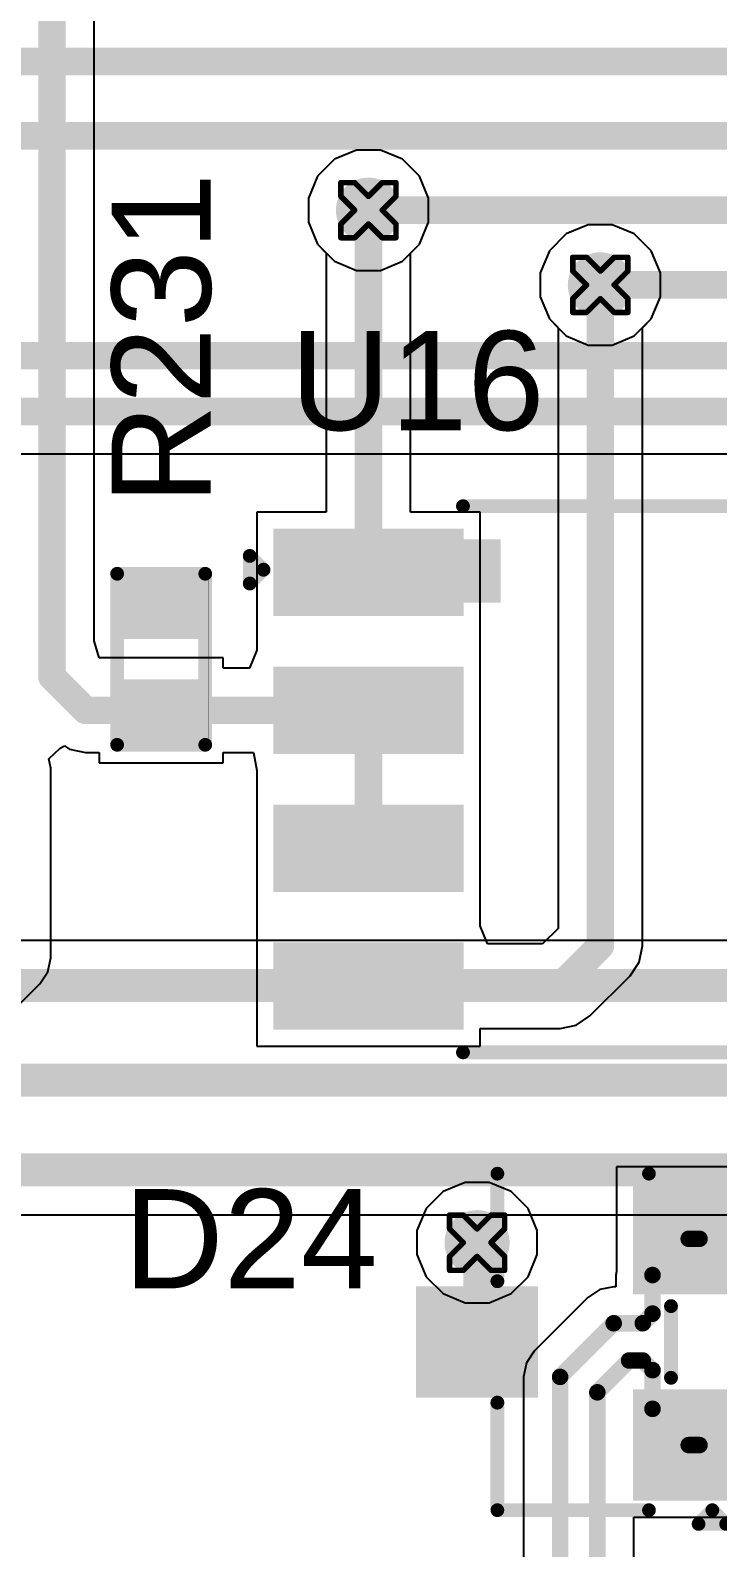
# Model space of a CAD drawing. Header units: inches. Extents: x -11 to 5379, y 0 to 5429.
# Drawn here: x 155.12 to 161.46, y 15.65 to 29.62 of the extents above; entities that cross this region are included whole.
import ezdxf

# ---------------------------------------------------------------- set-up
doc = ezdxf.new("R2010")
doc.units = ezdxf.units.IN
for name, color, linetype in [('Bottom Layer', 5, 'Continuous'), ('Drill Drawing', 1, 'Continuous'), ('GND', 16, 'Continuous'), ('PWR', 76, 'Continuous'), ('Top Layer', 1, 'Continuous'), ('Top Overlay', 2, 'Continuous'), ('Top Paste', 8, 'Continuous'), ('Top Solder', 216, 'Continuous'), ('Via Holes', 16, 'Continuous')]:
    doc.layers.add(name, color=color, linetype=linetype)
doc.styles.add('Arial', font='', dxfattribs={"height": 0.2})
doc.styles.get('Arial').set_extended_font_data('Arial')

# ---------------------------------------------------------------- blocks, each defined once
blk = doc.blocks.new('SOT_23_32')
at = {"layer": 'Top Layer'}
for points in [[(-0.41, 1.46), (0.41, 1.46), (0.41, 0.54), (-0.41, 0.54)], [(-1.36, -0.54), (-0.54, -0.54), (-0.54, -1.46), (-1.36, -1.46)], [(0.54, -0.54), (1.36, -0.54), (1.36, -1.46), (0.54, -1.46)]]:
    blk.add_hatch(color=1, dxfattribs=at).paths.add_polyline_path(points)
at = {"layer": 'Top Paste'}
for points in [[(-0.41, 1.46), (0.41, 1.46), (0.41, 0.54), (-0.41, 0.54)], [(-1.36, -0.54), (-0.54, -0.54), (-0.54, -1.46), (-1.36, -1.46)], [(0.54, -0.54), (1.36, -0.54), (1.36, -1.46), (0.54, -1.46)]]:
    blk.add_hatch(color=8, dxfattribs=at).paths.add_polyline_path(points)
at = {"layer": 'Top Solder'}
for points in [[(-0.512, 1.562), (0.512, 1.562), (0.512, 0.438), (-0.512, 0.438)], [(-1.462, -0.438), (-0.438, -0.438), (-0.438, -1.562), (-1.462, -1.562)], [(0.438, -0.438), (1.462, -0.438), (1.462, -1.562), (0.438, -1.562)]]:
    blk.add_hatch(color=216, dxfattribs=at).paths.add_polyline_path(points)
at = {"layer": 'Top Overlay'}
for points in [[(-1.549, 0.813, 0.127, 0.127, 0), (-1.549, -0.584, 0.127, 0.127, 0)], [(-1.549, 0.813, 0.127, 0.127, 0), (-0.559, 0.813, 0.127, 0.127, 0)], [(0.559, 0.813, 0.127, 0.127, 0), (1.549, 0.813, 0.127, 0.127, 0)], [(1.549, 0.813, 0.127, 0.127, 0), (1.549, -0.584, 0.127, 0.127, 0)], [(-0.33, -0.787, 0.127, 0.127, 0), (0.33, -0.787, 0.127, 0.127, 0)], [(-1.676, -1.041, 0.127, 0.127, 0), (-1.549, -1.168, 0.127, 0.127, 0)], [(-1.676, -1.041, 0.127, 0.127, 0), (-1.676, -1.295, 0.127, 0.127, 0)], [(-1.549, -1.168, 0.127, 0.127, 0), (-1.676, -1.295, 0.127, 0.127, 0)]]:
    blk.add_lwpolyline(points, format="xyseb", dxfattribs=at)
for points in [[(-1.581, 0.813, 0.0635, 0.0635, 1), (-1.518, 0.813, 0.0635, 0.0635, 1)], [(-1.581, 0.813, 0.0635, 0.0635, 1), (-1.518, 0.813, 0.0635, 0.0635, 1)], [(-0.591, 0.813, 0.0635, 0.0635, 1), (-0.527, 0.813, 0.0635, 0.0635, 1)], [(0.527, 0.813, 0.0635, 0.0635, 1), (0.591, 0.813, 0.0635, 0.0635, 1)], [(1.518, 0.813, 0.0635, 0.0635, 1), (1.581, 0.813, 0.0635, 0.0635, 1)], [(1.518, 0.813, 0.0635, 0.0635, 1), (1.581, 0.813, 0.0635, 0.0635, 1)], [(-1.581, -0.584, 0.0635, 0.0635, 1), (-1.518, -0.584, 0.0635, 0.0635, 1)], [(1.518, -0.584, 0.0635, 0.0635, 1), (1.581, -0.584, 0.0635, 0.0635, 1)], [(-0.362, -0.787, 0.0635, 0.0635, 1), (-0.298, -0.787, 0.0635, 0.0635, 1)], [(0.298, -0.787, 0.0635, 0.0635, 1), (0.362, -0.787, 0.0635, 0.0635, 1)], [(-1.708, -1.041, 0.0635, 0.0635, 1), (-1.645, -1.041, 0.0635, 0.0635, 1)], [(-1.708, -1.041, 0.0635, 0.0635, 1), (-1.645, -1.041, 0.0635, 0.0635, 1)], [(-1.581, -1.168, 0.0635, 0.0635, 1), (-1.518, -1.168, 0.0635, 0.0635, 1)], [(-1.581, -1.168, 0.0635, 0.0635, 1), (-1.518, -1.168, 0.0635, 0.0635, 1)], [(-1.708, -1.295, 0.0635, 0.0635, 1), (-1.645, -1.295, 0.0635, 0.0635, 1)], [(-1.708, -1.295, 0.0635, 0.0635, 1), (-1.645, -1.295, 0.0635, 0.0635, 1)]]:
    blk.add_lwpolyline(points, format="xyseb", close=True, dxfattribs=at)
blk = doc.blocks.new('R___0402_39')
at = {"layer": 'Top Layer'}
for points in [[(-0.699, -0.318), (-0.699, 0.318), (-0.241, 0.318), (-0.241, -0.318)], [(0.241, -0.318), (0.241, 0.318), (0.699, 0.318), (0.699, -0.318)]]:
    blk.add_hatch(color=1, dxfattribs=at).paths.add_polyline_path(points)
at = {"layer": 'Top Paste'}
for points in [[(-0.699, -0.318), (-0.699, 0.318), (-0.241, 0.318), (-0.241, -0.318)], [(0.241, -0.318), (0.241, 0.318), (0.699, 0.318), (0.699, -0.318)]]:
    blk.add_hatch(color=8, dxfattribs=at).paths.add_polyline_path(points)
at = {"layer": 'Top Solder'}
for points in [[(-0.754, -0.373), (-0.754, 0.373), (-0.186, 0.373), (-0.186, -0.373)], [(0.186, -0.373), (0.186, 0.373), (0.754, 0.373), (0.754, -0.373)]]:
    blk.add_hatch(color=216, dxfattribs=at).paths.add_polyline_path(points)
at = {"layer": 'Top Overlay'}
for points in [[(-0.787, 0.406, 0.127, 0.127, 0), (0.787, 0.406, 0.127, 0.127, 0)], [(-0.787, 0.406, 0.127, 0.127, 0), (-0.787, -0.406, 0.127, 0.127, 0)], [(0.787, 0.406, 0.127, 0.127, 0), (0.787, -0.406, 0.127, 0.127, 0)], [(-0.787, -0.406, 0.127, 0.127, 0), (0.787, -0.406, 0.127, 0.127, 0)], [(-0.813, -0.432, 0.00323, 0.00323, 0), (0.813, -0.432, 0.00323, 0.00323, 0)]]:
    blk.add_lwpolyline(points, format="xyseb", dxfattribs=at)
for points in [[(-0.819, 0.406, 0.0635, 0.0635, 1), (-0.756, 0.406, 0.0635, 0.0635, 1)], [(-0.819, 0.406, 0.0635, 0.0635, 1), (-0.756, 0.406, 0.0635, 0.0635, 1)], [(0.756, 0.406, 0.0635, 0.0635, 1), (0.819, 0.406, 0.0635, 0.0635, 1)], [(0.756, 0.406, 0.0635, 0.0635, 1), (0.819, 0.406, 0.0635, 0.0635, 1)], [(-0.819, -0.406, 0.0635, 0.0635, 1), (-0.756, -0.406, 0.0635, 0.0635, 1)], [(-0.819, -0.406, 0.0635, 0.0635, 1), (-0.756, -0.406, 0.0635, 0.0635, 1)], [(0.756, -0.406, 0.0635, 0.0635, 1), (0.819, -0.406, 0.0635, 0.0635, 1)], [(0.756, -0.406, 0.0635, 0.0635, 1), (0.819, -0.406, 0.0635, 0.0635, 1)], [(-0.814, -0.432, 0.00161, 0.00161, 1), (-0.812, -0.432, 0.00161, 0.00161, 1)], [(0.812, -0.432, 0.00161, 0.00161, 1), (0.814, -0.432, 0.00161, 0.00161, 1)]]:
    blk.add_lwpolyline(points, format="xyseb", close=True, dxfattribs=at)
blk = doc.blocks.new('SOIC_8_0_154___3_90___W______42')
at = {"layer": 'Top Layer'}
for points in [[(-3.475, 1.605), (-3.475, 2.205), (-1.925, 2.205), (-1.925, 1.605)], [(1.925, 1.605), (1.925, 2.205), (3.475, 2.205), (3.475, 1.605)], [(-3.475, 0.335), (-3.475, 0.935), (-1.925, 0.935), (-1.925, 0.335)], [(1.925, 0.335), (1.925, 0.935), (3.475, 0.935), (3.475, 0.335)], [(-3.475, -0.935), (-3.475, -0.335), (-1.925, -0.335), (-1.925, -0.935)], [(1.925, -0.935), (1.925, -0.335), (3.475, -0.335), (3.475, -0.935)], [(-3.475, -2.205), (-3.475, -1.605), (-1.925, -1.605), (-1.925, -2.205)], [(1.925, -2.205), (1.925, -1.605), (3.475, -1.605), (3.475, -2.205)]]:
    blk.add_hatch(color=1, dxfattribs=at).paths.add_polyline_path(points)
at = {"layer": 'Top Overlay'}
blk.add_hatch(color=2, dxfattribs=at).paths.add_polyline_path([(-1.838, 1.626), (-1.483, 1.626), (-1.483, 2.21), (-1.838, 2.21)])
at = {"layer": 'Top Paste'}
for points in [[(-3.475, 1.605), (-3.475, 2.205), (-1.925, 2.205), (-1.925, 1.605)], [(1.925, 1.605), (1.925, 2.205), (3.475, 2.205), (3.475, 1.605)], [(-3.475, 0.335), (-3.475, 0.935), (-1.925, 0.935), (-1.925, 0.335)], [(1.925, 0.335), (1.925, 0.935), (3.475, 0.935), (3.475, 0.335)], [(-3.475, -0.935), (-3.475, -0.335), (-1.925, -0.335), (-1.925, -0.935)], [(1.925, -0.935), (1.925, -0.335), (3.475, -0.335), (3.475, -0.935)], [(-3.475, -2.205), (-3.475, -1.605), (-1.925, -1.605), (-1.925, -2.205)], [(1.925, -2.205), (1.925, -1.605), (3.475, -1.605), (3.475, -2.205)]]:
    blk.add_hatch(color=8, dxfattribs=at).paths.add_polyline_path(points)
at = {"layer": 'Top Solder'}
for points in [[(-3.577, 1.503), (-3.577, 2.307), (-1.823, 2.307), (-1.823, 1.503)], [(1.823, 1.503), (1.823, 2.307), (3.577, 2.307), (3.577, 1.503)], [(-3.577, 0.233), (-3.577, 1.037), (-1.823, 1.037), (-1.823, 0.233)], [(1.823, 0.233), (1.823, 1.037), (3.577, 1.037), (3.577, 0.233)], [(-3.577, -1.037), (-3.577, -0.233), (-1.823, -0.233), (-1.823, -1.037)], [(1.823, -1.037), (1.823, -0.233), (3.577, -0.233), (3.577, -1.037)], [(-3.577, -2.307), (-3.577, -1.503), (-1.823, -1.503), (-1.823, -2.307)], [(1.823, -2.307), (1.823, -1.503), (3.577, -1.503), (3.577, -2.307)]]:
    blk.add_hatch(color=216, dxfattribs=at).paths.add_polyline_path(points)
at = {"layer": 'Top Overlay'}
for points in [[(-1.829, 2.515, 0.127, 0.127, 0), (1.803, 2.515, 0.127, 0.127, 0)], [(-3.794, 1.803, 0.127, 0.127, 0), (-3.794, 2.057, 0.127, 0.127, 0)], [(-3.794, 2.057, 0.127, 0.127, 0), (-3.667, 1.93, 0.127, 0.127, 0)], [(-3.794, 1.803, 0.127, 0.127, 0), (-3.667, 1.93, 0.127, 0.127, 0)], [(-1.829, -2.515, 0.127, 0.127, 0), (1.803, -2.515, 0.127, 0.127, 0)]]:
    blk.add_lwpolyline(points, format="xyseb", dxfattribs=at)
for points in [[(-1.861, 2.515, 0.0635, 0.0635, 1), (-1.797, 2.515, 0.0635, 0.0635, 1)], [(1.772, 2.515, 0.0635, 0.0635, 1), (1.835, 2.515, 0.0635, 0.0635, 1)], [(-3.826, 2.057, 0.0635, 0.0635, 1), (-3.762, 2.057, 0.0635, 0.0635, 1)], [(-3.826, 2.057, 0.0635, 0.0635, 1), (-3.762, 2.057, 0.0635, 0.0635, 1)], [(-3.699, 1.93, 0.0635, 0.0635, 1), (-3.635, 1.93, 0.0635, 0.0635, 1)], [(-3.699, 1.93, 0.0635, 0.0635, 1), (-3.635, 1.93, 0.0635, 0.0635, 1)], [(-3.826, 1.803, 0.0635, 0.0635, 1), (-3.762, 1.803, 0.0635, 0.0635, 1)], [(-3.826, 1.803, 0.0635, 0.0635, 1), (-3.762, 1.803, 0.0635, 0.0635, 1)], [(-1.861, -2.515, 0.0635, 0.0635, 1), (-1.797, -2.515, 0.0635, 0.0635, 1)], [(1.772, -2.515, 0.0635, 0.0635, 1), (1.835, -2.515, 0.0635, 0.0635, 1)]]:
    blk.add_lwpolyline(points, format="xyseb", close=True, dxfattribs=at)

msp = doc.modelspace()

# ---------------------------------------------------------------- hatches: boundary and pattern name
at = {"layer": 'Bottom Layer'}
h = msp.add_hatch(color=5, dxfattribs=at)
edge = h.paths.add_edge_path()
edge.add_arc((158.239, 27.968), 0.3, 0, 360)
h = msp.add_hatch(color=5, dxfattribs=at)
edge = h.paths.add_edge_path()
edge.add_arc((160.376, 27.28), 0.3, 0, 360)
h = msp.add_hatch(color=5, dxfattribs=at)
edge = h.paths.add_edge_path()
edge.add_arc((159.24, 18.459), 0.3, 0, 360)
at = {"layer": 'GND'}
h = msp.add_hatch(color=16, dxfattribs=at)
edge = h.paths.add_edge_path()
edge.add_arc((158.239, 27.968), 0.3, 0, 360)
h = msp.add_hatch(color=16, dxfattribs=at)
edge = h.paths.add_edge_path()
edge.add_arc((160.376, 27.28), 0.3, 0, 360)
h = msp.add_hatch(color=16, dxfattribs=at)
edge = h.paths.add_edge_path()
edge.add_arc((159.24, 18.459), 0.3, 0, 360)
at = {"layer": 'PWR'}
h = msp.add_hatch(color=76, dxfattribs=at)
edge = h.paths.add_edge_path()
edge.add_arc((158.239, 27.968), 0.3, 0, 360)
h = msp.add_hatch(color=76, dxfattribs=at)
edge = h.paths.add_edge_path()
edge.add_arc((160.376, 27.28), 0.3, 0, 360)
h = msp.add_hatch(color=76, dxfattribs=at)
edge = h.paths.add_edge_path()
edge.add_arc((159.24, 18.459), 0.3, 0, 360)
at = {"layer": 'Top Layer'}
h = msp.add_hatch(color=1, dxfattribs=at)
edge = h.paths.add_edge_path()
edge.add_arc((158.239, 27.968), 0.3, 0, 360)
h = msp.add_hatch(color=1, dxfattribs=at)
edge = h.paths.add_edge_path()
edge.add_arc((160.376, 27.28), 0.3, 0, 360)
h = msp.add_hatch(color=1, dxfattribs=at)
edge = h.paths.add_edge_path()
edge.add_arc((159.24, 18.459), 0.3, 0, 360)
at = {"layer": 'Via Holes'}
h = msp.add_hatch(color=7, dxfattribs=at)
edge = h.paths.add_edge_path()
edge.add_arc((158.239, 27.968), 0.15, 0, 360)
h = msp.add_hatch(color=7, dxfattribs=at)
edge = h.paths.add_edge_path()
edge.add_arc((160.376, 27.28), 0.15, 0, 360)
h = msp.add_hatch(color=7, dxfattribs=at)
edge = h.paths.add_edge_path()
edge.add_arc((159.24, 18.459), 0.15, 0, 360)

# ---------------------------------------------------------------- linework, layer by layer
at = {"layer": 'Bottom Layer'}
for p, q in [((154.479, 25.725), (169.295, 25.725)), ((170.912, 21.242), (154.156, 21.242)), ((150.033, 18.715), (168.54, 18.715))]:
    msp.add_line(p, q, dxfattribs=at)
for points in [[(140.601, 29.337, 0.254, 0.254, 0), (168.254, 29.337, 0.254, 0.254, 0)], [(140.856, 28.652, 0.254, 0.254, 0), (168.529, 28.652, 0.254, 0.254, 0)], [(158.239, 27.968, 0.254, 0.254, 0), (168.779, 27.968, 0.254, 0.254, 0)], [(160.376, 27.28, 0.254, 0.254, 0), (168.898, 27.28, 0.254, 0.254, 0)], [(139.717, 26.628, 0.254, 0.254, 0), (169.082, 26.628, 0.254, 0.254, 0)], [(139.504, 26.113, 0.254, 0.254, 0), (169.295, 26.113, 0.254, 0.254, 0)], [(142.97, 20.828, 0.305, 0.305, 0), (174.636, 20.828, 0.305, 0.305, 0)], [(142.731, 19.956, 0.305, 0.305, 0), (175.034, 19.956, 0.305, 0.305, 0)], [(142.468, 19.129, 0.305, 0.305, 0), (175.824, 19.129, 0.305, 0.305, 0)]]:
    msp.add_lwpolyline(points, format="xyseb", dxfattribs=at)
for points in [[(158.175, 27.968, 0.127, 0.127, 1), (158.302, 27.968, 0.127, 0.127, 1)], [(160.312, 27.28, 0.127, 0.127, 1), (160.439, 27.28, 0.127, 0.127, 1)]]:
    msp.add_lwpolyline(points, format="xyseb", close=True, dxfattribs=at)
at = {"layer": 'Drill Drawing'}
for points in [[(157.985, 28.095, 0.0508, 0.0508, 0), (157.985, 28.222, 0.0508, 0.0508, 0)], [(157.985, 28.222, 0.0508, 0.0508, 0), (158.112, 28.222, 0.0508, 0.0508, 0)], [(158.112, 28.222, 0.0508, 0.0508, 0), (158.239, 28.095, 0.0508, 0.0508, 0)], [(158.239, 28.095, 0.0508, 0.0508, 0), (158.366, 28.222, 0.0508, 0.0508, 0)], [(158.366, 28.222, 0.0508, 0.0508, 0), (158.493, 28.222, 0.0508, 0.0508, 0)], [(158.493, 28.095, 0.0508, 0.0508, 0), (158.493, 28.222, 0.0508, 0.0508, 0)], [(157.985, 28.095, 0.0508, 0.0508, 0), (158.112, 27.968, 0.0508, 0.0508, 0)], [(158.366, 27.968, 0.0508, 0.0508, 0), (158.493, 28.095, 0.0508, 0.0508, 0)], [(157.985, 27.841, 0.0508, 0.0508, 0), (158.112, 27.968, 0.0508, 0.0508, 0)], [(158.366, 27.968, 0.0508, 0.0508, 0), (158.493, 27.841, 0.0508, 0.0508, 0)], [(157.985, 27.714, 0.0508, 0.0508, 0), (157.985, 27.841, 0.0508, 0.0508, 0)], [(158.112, 27.714, 0.0508, 0.0508, 0), (158.239, 27.841, 0.0508, 0.0508, 0)], [(158.239, 27.841, 0.0508, 0.0508, 0), (158.366, 27.714, 0.0508, 0.0508, 0)], [(158.493, 27.714, 0.0508, 0.0508, 0), (158.493, 27.841, 0.0508, 0.0508, 0)], [(157.985, 27.714, 0.0508, 0.0508, 0), (158.112, 27.714, 0.0508, 0.0508, 0)], [(158.366, 27.714, 0.0508, 0.0508, 0), (158.493, 27.714, 0.0508, 0.0508, 0)], [(160.122, 27.407, 0.0508, 0.0508, 0), (160.122, 27.534, 0.0508, 0.0508, 0)], [(160.122, 27.534, 0.0508, 0.0508, 0), (160.249, 27.534, 0.0508, 0.0508, 0)], [(160.249, 27.534, 0.0508, 0.0508, 0), (160.376, 27.407, 0.0508, 0.0508, 0)], [(160.376, 27.407, 0.0508, 0.0508, 0), (160.503, 27.534, 0.0508, 0.0508, 0)], [(160.503, 27.534, 0.0508, 0.0508, 0), (160.63, 27.534, 0.0508, 0.0508, 0)], [(160.63, 27.407, 0.0508, 0.0508, 0), (160.63, 27.534, 0.0508, 0.0508, 0)], [(160.122, 27.407, 0.0508, 0.0508, 0), (160.249, 27.28, 0.0508, 0.0508, 0)], [(160.503, 27.28, 0.0508, 0.0508, 0), (160.63, 27.407, 0.0508, 0.0508, 0)], [(160.122, 27.153, 0.0508, 0.0508, 0), (160.249, 27.28, 0.0508, 0.0508, 0)], [(160.503, 27.28, 0.0508, 0.0508, 0), (160.63, 27.153, 0.0508, 0.0508, 0)], [(160.122, 27.026, 0.0508, 0.0508, 0), (160.122, 27.153, 0.0508, 0.0508, 0)], [(160.249, 27.026, 0.0508, 0.0508, 0), (160.376, 27.153, 0.0508, 0.0508, 0)], [(160.376, 27.153, 0.0508, 0.0508, 0), (160.503, 27.026, 0.0508, 0.0508, 0)], [(160.63, 27.026, 0.0508, 0.0508, 0), (160.63, 27.153, 0.0508, 0.0508, 0)], [(160.122, 27.026, 0.0508, 0.0508, 0), (160.249, 27.026, 0.0508, 0.0508, 0)], [(160.503, 27.026, 0.0508, 0.0508, 0), (160.63, 27.026, 0.0508, 0.0508, 0)], [(158.986, 18.586, 0.0508, 0.0508, 0), (158.986, 18.713, 0.0508, 0.0508, 0)], [(158.986, 18.713, 0.0508, 0.0508, 0), (159.113, 18.713, 0.0508, 0.0508, 0)], [(159.113, 18.713, 0.0508, 0.0508, 0), (159.24, 18.586, 0.0508, 0.0508, 0)], [(159.24, 18.586, 0.0508, 0.0508, 0), (159.367, 18.713, 0.0508, 0.0508, 0)], [(159.367, 18.713, 0.0508, 0.0508, 0), (159.494, 18.713, 0.0508, 0.0508, 0)], [(159.494, 18.586, 0.0508, 0.0508, 0), (159.494, 18.713, 0.0508, 0.0508, 0)], [(158.986, 18.586, 0.0508, 0.0508, 0), (159.113, 18.459, 0.0508, 0.0508, 0)], [(159.367, 18.459, 0.0508, 0.0508, 0), (159.494, 18.586, 0.0508, 0.0508, 0)], [(158.986, 18.332, 0.0508, 0.0508, 0), (159.113, 18.459, 0.0508, 0.0508, 0)], [(159.367, 18.459, 0.0508, 0.0508, 0), (159.494, 18.332, 0.0508, 0.0508, 0)], [(158.986, 18.205, 0.0508, 0.0508, 0), (158.986, 18.332, 0.0508, 0.0508, 0)], [(159.113, 18.205, 0.0508, 0.0508, 0), (159.24, 18.332, 0.0508, 0.0508, 0)], [(159.24, 18.332, 0.0508, 0.0508, 0), (159.367, 18.205, 0.0508, 0.0508, 0)], [(159.494, 18.205, 0.0508, 0.0508, 0), (159.494, 18.332, 0.0508, 0.0508, 0)], [(158.986, 18.205, 0.0508, 0.0508, 0), (159.113, 18.205, 0.0508, 0.0508, 0)], [(159.367, 18.205, 0.0508, 0.0508, 0), (159.494, 18.205, 0.0508, 0.0508, 0)]]:
    msp.add_lwpolyline(points, format="xyseb", dxfattribs=at)
for points in [[(157.972, 28.222, 0.0254, 0.0254, 1), (157.997, 28.222, 0.0254, 0.0254, 1)], [(157.972, 28.222, 0.0254, 0.0254, 1), (157.997, 28.222, 0.0254, 0.0254, 1)], [(158.099, 28.222, 0.0254, 0.0254, 1), (158.124, 28.222, 0.0254, 0.0254, 1)], [(158.099, 28.222, 0.0254, 0.0254, 1), (158.124, 28.222, 0.0254, 0.0254, 1)], [(158.353, 28.222, 0.0254, 0.0254, 1), (158.378, 28.222, 0.0254, 0.0254, 1)], [(158.353, 28.222, 0.0254, 0.0254, 1), (158.378, 28.222, 0.0254, 0.0254, 1)], [(158.48, 28.222, 0.0254, 0.0254, 1), (158.505, 28.222, 0.0254, 0.0254, 1)], [(158.48, 28.222, 0.0254, 0.0254, 1), (158.505, 28.222, 0.0254, 0.0254, 1)], [(157.972, 28.095, 0.0254, 0.0254, 1), (157.997, 28.095, 0.0254, 0.0254, 1)], [(157.972, 28.095, 0.0254, 0.0254, 1), (157.997, 28.095, 0.0254, 0.0254, 1)], [(158.226, 28.095, 0.0254, 0.0254, 1), (158.251, 28.095, 0.0254, 0.0254, 1)], [(158.226, 28.095, 0.0254, 0.0254, 1), (158.251, 28.095, 0.0254, 0.0254, 1)], [(158.48, 28.095, 0.0254, 0.0254, 1), (158.505, 28.095, 0.0254, 0.0254, 1)], [(158.48, 28.095, 0.0254, 0.0254, 1), (158.505, 28.095, 0.0254, 0.0254, 1)], [(158.099, 27.968, 0.0254, 0.0254, 1), (158.124, 27.968, 0.0254, 0.0254, 1)], [(158.099, 27.968, 0.0254, 0.0254, 1), (158.124, 27.968, 0.0254, 0.0254, 1)], [(158.353, 27.968, 0.0254, 0.0254, 1), (158.378, 27.968, 0.0254, 0.0254, 1)], [(158.353, 27.968, 0.0254, 0.0254, 1), (158.378, 27.968, 0.0254, 0.0254, 1)], [(157.972, 27.841, 0.0254, 0.0254, 1), (157.997, 27.841, 0.0254, 0.0254, 1)], [(157.972, 27.841, 0.0254, 0.0254, 1), (157.997, 27.841, 0.0254, 0.0254, 1)], [(158.226, 27.841, 0.0254, 0.0254, 1), (158.251, 27.841, 0.0254, 0.0254, 1)], [(158.226, 27.841, 0.0254, 0.0254, 1), (158.251, 27.841, 0.0254, 0.0254, 1)], [(158.48, 27.841, 0.0254, 0.0254, 1), (158.505, 27.841, 0.0254, 0.0254, 1)], [(158.48, 27.841, 0.0254, 0.0254, 1), (158.505, 27.841, 0.0254, 0.0254, 1)], [(157.972, 27.714, 0.0254, 0.0254, 1), (157.997, 27.714, 0.0254, 0.0254, 1)], [(157.972, 27.714, 0.0254, 0.0254, 1), (157.997, 27.714, 0.0254, 0.0254, 1)], [(158.099, 27.714, 0.0254, 0.0254, 1), (158.124, 27.714, 0.0254, 0.0254, 1)], [(158.099, 27.714, 0.0254, 0.0254, 1), (158.124, 27.714, 0.0254, 0.0254, 1)], [(158.353, 27.714, 0.0254, 0.0254, 1), (158.378, 27.714, 0.0254, 0.0254, 1)], [(158.353, 27.714, 0.0254, 0.0254, 1), (158.378, 27.714, 0.0254, 0.0254, 1)], [(158.48, 27.714, 0.0254, 0.0254, 1), (158.505, 27.714, 0.0254, 0.0254, 1)], [(158.48, 27.714, 0.0254, 0.0254, 1), (158.505, 27.714, 0.0254, 0.0254, 1)], [(160.109, 27.534, 0.0254, 0.0254, 1), (160.134, 27.534, 0.0254, 0.0254, 1)], [(160.109, 27.534, 0.0254, 0.0254, 1), (160.134, 27.534, 0.0254, 0.0254, 1)], [(160.236, 27.534, 0.0254, 0.0254, 1), (160.261, 27.534, 0.0254, 0.0254, 1)], [(160.236, 27.534, 0.0254, 0.0254, 1), (160.261, 27.534, 0.0254, 0.0254, 1)], [(160.49, 27.534, 0.0254, 0.0254, 1), (160.515, 27.534, 0.0254, 0.0254, 1)], [(160.49, 27.534, 0.0254, 0.0254, 1), (160.515, 27.534, 0.0254, 0.0254, 1)], [(160.617, 27.534, 0.0254, 0.0254, 1), (160.642, 27.534, 0.0254, 0.0254, 1)], [(160.617, 27.534, 0.0254, 0.0254, 1), (160.642, 27.534, 0.0254, 0.0254, 1)], [(160.109, 27.407, 0.0254, 0.0254, 1), (160.134, 27.407, 0.0254, 0.0254, 1)], [(160.109, 27.407, 0.0254, 0.0254, 1), (160.134, 27.407, 0.0254, 0.0254, 1)], [(160.363, 27.407, 0.0254, 0.0254, 1), (160.388, 27.407, 0.0254, 0.0254, 1)], [(160.363, 27.407, 0.0254, 0.0254, 1), (160.388, 27.407, 0.0254, 0.0254, 1)], [(160.617, 27.407, 0.0254, 0.0254, 1), (160.642, 27.407, 0.0254, 0.0254, 1)], [(160.617, 27.407, 0.0254, 0.0254, 1), (160.642, 27.407, 0.0254, 0.0254, 1)], [(160.236, 27.28, 0.0254, 0.0254, 1), (160.261, 27.28, 0.0254, 0.0254, 1)], [(160.236, 27.28, 0.0254, 0.0254, 1), (160.261, 27.28, 0.0254, 0.0254, 1)], [(160.49, 27.28, 0.0254, 0.0254, 1), (160.515, 27.28, 0.0254, 0.0254, 1)], [(160.49, 27.28, 0.0254, 0.0254, 1), (160.515, 27.28, 0.0254, 0.0254, 1)], [(160.109, 27.153, 0.0254, 0.0254, 1), (160.134, 27.153, 0.0254, 0.0254, 1)], [(160.109, 27.153, 0.0254, 0.0254, 1), (160.134, 27.153, 0.0254, 0.0254, 1)], [(160.363, 27.153, 0.0254, 0.0254, 1), (160.388, 27.153, 0.0254, 0.0254, 1)], [(160.363, 27.153, 0.0254, 0.0254, 1), (160.388, 27.153, 0.0254, 0.0254, 1)], [(160.617, 27.153, 0.0254, 0.0254, 1), (160.642, 27.153, 0.0254, 0.0254, 1)], [(160.617, 27.153, 0.0254, 0.0254, 1), (160.642, 27.153, 0.0254, 0.0254, 1)], [(160.109, 27.026, 0.0254, 0.0254, 1), (160.134, 27.026, 0.0254, 0.0254, 1)], [(160.109, 27.026, 0.0254, 0.0254, 1), (160.134, 27.026, 0.0254, 0.0254, 1)], [(160.236, 27.026, 0.0254, 0.0254, 1), (160.261, 27.026, 0.0254, 0.0254, 1)], [(160.236, 27.026, 0.0254, 0.0254, 1), (160.261, 27.026, 0.0254, 0.0254, 1)], [(160.49, 27.026, 0.0254, 0.0254, 1), (160.515, 27.026, 0.0254, 0.0254, 1)], [(160.49, 27.026, 0.0254, 0.0254, 1), (160.515, 27.026, 0.0254, 0.0254, 1)], [(160.617, 27.026, 0.0254, 0.0254, 1), (160.642, 27.026, 0.0254, 0.0254, 1)], [(160.617, 27.026, 0.0254, 0.0254, 1), (160.642, 27.026, 0.0254, 0.0254, 1)], [(158.974, 18.713, 0.0254, 0.0254, 1), (158.999, 18.713, 0.0254, 0.0254, 1)], [(158.974, 18.713, 0.0254, 0.0254, 1), (158.999, 18.713, 0.0254, 0.0254, 1)], [(159.101, 18.713, 0.0254, 0.0254, 1), (159.126, 18.713, 0.0254, 0.0254, 1)], [(159.101, 18.713, 0.0254, 0.0254, 1), (159.126, 18.713, 0.0254, 0.0254, 1)], [(159.355, 18.713, 0.0254, 0.0254, 1), (159.38, 18.713, 0.0254, 0.0254, 1)], [(159.355, 18.713, 0.0254, 0.0254, 1), (159.38, 18.713, 0.0254, 0.0254, 1)], [(159.482, 18.713, 0.0254, 0.0254, 1), (159.507, 18.713, 0.0254, 0.0254, 1)], [(159.482, 18.713, 0.0254, 0.0254, 1), (159.507, 18.713, 0.0254, 0.0254, 1)], [(158.974, 18.586, 0.0254, 0.0254, 1), (158.999, 18.586, 0.0254, 0.0254, 1)], [(158.974, 18.586, 0.0254, 0.0254, 1), (158.999, 18.586, 0.0254, 0.0254, 1)], [(159.228, 18.586, 0.0254, 0.0254, 1), (159.253, 18.586, 0.0254, 0.0254, 1)], [(159.228, 18.586, 0.0254, 0.0254, 1), (159.253, 18.586, 0.0254, 0.0254, 1)], [(159.482, 18.586, 0.0254, 0.0254, 1), (159.507, 18.586, 0.0254, 0.0254, 1)], [(159.482, 18.586, 0.0254, 0.0254, 1), (159.507, 18.586, 0.0254, 0.0254, 1)], [(159.101, 18.459, 0.0254, 0.0254, 1), (159.126, 18.459, 0.0254, 0.0254, 1)], [(159.101, 18.459, 0.0254, 0.0254, 1), (159.126, 18.459, 0.0254, 0.0254, 1)], [(159.355, 18.459, 0.0254, 0.0254, 1), (159.38, 18.459, 0.0254, 0.0254, 1)], [(159.355, 18.459, 0.0254, 0.0254, 1), (159.38, 18.459, 0.0254, 0.0254, 1)], [(158.974, 18.332, 0.0254, 0.0254, 1), (158.999, 18.332, 0.0254, 0.0254, 1)], [(158.974, 18.332, 0.0254, 0.0254, 1), (158.999, 18.332, 0.0254, 0.0254, 1)], [(159.228, 18.332, 0.0254, 0.0254, 1), (159.253, 18.332, 0.0254, 0.0254, 1)], [(159.228, 18.332, 0.0254, 0.0254, 1), (159.253, 18.332, 0.0254, 0.0254, 1)], [(159.482, 18.332, 0.0254, 0.0254, 1), (159.507, 18.332, 0.0254, 0.0254, 1)], [(159.482, 18.332, 0.0254, 0.0254, 1), (159.507, 18.332, 0.0254, 0.0254, 1)], [(158.974, 18.205, 0.0254, 0.0254, 1), (158.999, 18.205, 0.0254, 0.0254, 1)], [(158.974, 18.205, 0.0254, 0.0254, 1), (158.999, 18.205, 0.0254, 0.0254, 1)], [(159.101, 18.205, 0.0254, 0.0254, 1), (159.126, 18.205, 0.0254, 0.0254, 1)], [(159.101, 18.205, 0.0254, 0.0254, 1), (159.126, 18.205, 0.0254, 0.0254, 1)], [(159.355, 18.205, 0.0254, 0.0254, 1), (159.38, 18.205, 0.0254, 0.0254, 1)], [(159.355, 18.205, 0.0254, 0.0254, 1), (159.38, 18.205, 0.0254, 0.0254, 1)], [(159.482, 18.205, 0.0254, 0.0254, 1), (159.507, 18.205, 0.0254, 0.0254, 1)], [(159.482, 18.205, 0.0254, 0.0254, 1), (159.507, 18.205, 0.0254, 0.0254, 1)]]:
    msp.add_lwpolyline(points, format="xyseb", close=True, dxfattribs=at)
at = {"layer": 'GND'}
for p, q in [((158.129, 28.522), (157.925, 28.438)), ((158.349, 28.522), (158.129, 28.522)), ((158.553, 28.438), (158.349, 28.522)), ((157.925, 28.438), (157.769, 28.282)), ((158.708, 28.282), (158.553, 28.438)), ((157.769, 28.282), (157.685, 28.079)), ((158.793, 28.079), (158.708, 28.282)), ((157.685, 28.079), (157.685, 27.858)), ((158.793, 27.858), (158.793, 28.079)), ((157.685, 27.858), (157.769, 27.655)), ((158.708, 27.655), (158.793, 27.858)), ((160.265, 27.834), (160.062, 27.749)), ((160.486, 27.834), (160.265, 27.834)), ((160.689, 27.749), (160.486, 27.834)), ((160.062, 27.749), (159.906, 27.593)), ((160.845, 27.593), (160.689, 27.749)), ((157.769, 27.655), (157.925, 27.499)), ((158.553, 27.499), (158.708, 27.655)), ((159.906, 27.593), (159.822, 27.39)), ((160.93, 27.39), (160.845, 27.593)), ((157.925, 27.499), (158.129, 27.414)), ((158.129, 27.414), (158.349, 27.414)), ((158.349, 27.414), (158.553, 27.499)), ((159.822, 27.39), (159.822, 27.169)), ((160.93, 27.169), (160.93, 27.39)), ((159.822, 27.169), (159.906, 26.966)), ((160.845, 26.966), (160.93, 27.169)), ((159.906, 26.966), (160.062, 26.81)), ((160.689, 26.81), (160.845, 26.966)), ((160.062, 26.81), (160.265, 26.726)), ((160.265, 26.726), (160.486, 26.726)), ((160.486, 26.726), (160.689, 26.81))]:
    msp.add_line(p, q, dxfattribs=at)
at = {"layer": 'PWR'}
for p, q in [((158.129, 28.522), (157.925, 28.438)), ((158.349, 28.522), (158.129, 28.522)), ((158.553, 28.438), (158.349, 28.522)), ((157.925, 28.438), (157.769, 28.282)), ((158.708, 28.282), (158.553, 28.438)), ((157.769, 28.282), (157.685, 28.079)), ((158.793, 28.079), (158.708, 28.282)), ((157.685, 28.079), (157.685, 27.858)), ((158.793, 27.858), (158.793, 28.079)), ((157.685, 27.858), (157.769, 27.655)), ((158.708, 27.655), (158.793, 27.858)), ((160.265, 27.834), (160.062, 27.749)), ((160.486, 27.834), (160.265, 27.834)), ((160.689, 27.749), (160.486, 27.834)), ((160.062, 27.749), (159.906, 27.593)), ((160.845, 27.593), (160.689, 27.749)), ((157.769, 27.655), (157.925, 27.499)), ((158.553, 27.499), (158.708, 27.655)), ((159.906, 27.593), (159.822, 27.39)), ((160.93, 27.39), (160.845, 27.593)), ((157.925, 27.499), (158.129, 27.414)), ((158.129, 27.414), (158.349, 27.414)), ((158.349, 27.414), (158.553, 27.499)), ((159.822, 27.39), (159.822, 27.169)), ((160.93, 27.169), (160.93, 27.39)), ((159.822, 27.169), (159.906, 26.966)), ((160.845, 26.966), (160.93, 27.169)), ((159.906, 26.966), (160.062, 26.81)), ((160.689, 26.81), (160.845, 26.966)), ((160.062, 26.81), (160.265, 26.726)), ((160.265, 26.726), (160.486, 26.726)), ((160.486, 26.726), (160.689, 26.81)), ((159.13, 19.013), (158.926, 18.929)), ((159.35, 19.013), (159.13, 19.013)), ((159.554, 18.929), (159.35, 19.013)), ((158.926, 18.929), (158.771, 18.773)), ((159.71, 18.773), (159.554, 18.929)), ((158.771, 18.773), (158.686, 18.57)), ((159.794, 18.57), (159.71, 18.773)), ((158.686, 18.57), (158.686, 18.349)), ((159.794, 18.349), (159.794, 18.57)), ((158.686, 18.349), (158.771, 18.146)), ((159.71, 18.146), (159.794, 18.349)), ((158.771, 18.146), (158.926, 17.99)), ((159.554, 17.99), (159.71, 18.146)), ((158.926, 17.99), (159.13, 17.905)), ((159.13, 17.905), (159.35, 17.905)), ((159.35, 17.905), (159.554, 17.99))]:
    msp.add_line(p, q, dxfattribs=at)
at = {"layer": 'Top Layer'}
for p, q in [((155.711, 24.003), (155.711, 30.266)), ((158.129, 28.522), (157.925, 28.438)), ((158.349, 28.522), (158.129, 28.522)), ((158.553, 28.438), (158.349, 28.522)), ((157.925, 28.438), (157.769, 28.282)), ((158.708, 28.282), (158.553, 28.438)), ((157.769, 28.282), (157.685, 28.079)), ((158.793, 28.079), (158.708, 28.282)), ((157.685, 28.079), (157.685, 27.858)), ((158.793, 27.858), (158.793, 28.079)), ((157.685, 27.858), (157.769, 27.655)), ((158.708, 27.655), (158.793, 27.858)), ((160.265, 27.834), (160.062, 27.749)), ((160.486, 27.834), (160.265, 27.834)), ((160.689, 27.749), (160.486, 27.834)), ((160.062, 27.749), (159.906, 27.593)), ((160.845, 27.593), (160.689, 27.749)), ((157.769, 27.655), (157.85, 27.573)), ((157.85, 27.573), (157.85, 25.186)), ((158.627, 27.573), (158.708, 27.655)), ((158.627, 25.186), (158.627, 27.573)), ((159.906, 27.593), (159.822, 27.39)), ((160.93, 27.39), (160.845, 27.593)), ((159.822, 27.39), (159.822, 27.169)), ((160.93, 27.169), (160.93, 27.39)), ((159.822, 27.169), (159.906, 26.966)), ((160.845, 26.966), (160.93, 27.169)), ((159.906, 26.966), (159.987, 26.885)), ((159.987, 26.885), (159.987, 21.353)), ((160.764, 26.885), (160.845, 26.966)), ((160.764, 21.192), (160.764, 26.885)), ((157.85, 25.186), (157.21, 25.186)), ((157.21, 25.186), (157.21, 24.094)), ((159.268, 25.186), (158.627, 25.186)), ((159.268, 24.094), (159.268, 25.186)), ((157.21, 24.094), (157.21, 24.078)), ((157.21, 24.078), (157.21, 23.916)), ((159.268, 24.078), (159.268, 24.094)), ((159.268, 23.916), (159.268, 24.078)), ((155.757, 23.844), (155.711, 24.003)), ((157.21, 23.916), (157.142, 23.75)), ((159.268, 23.9), (159.268, 23.916)), ((159.268, 22.808), (159.268, 23.9)), ((156.9, 23.844), (155.757, 23.844)), ((156.9, 23.75), (156.9, 23.844)), ((157.142, 23.75), (156.9, 23.75)), ((155.293, 22.916), (155.398, 23.014)), ((155.398, 23.014), (155.437, 23.034)), ((155.437, 23.034), (155.483, 23.003)), ((155.483, 23.003), (155.632, 22.973)), ((155.632, 22.973), (155.757, 22.973)), ((155.757, 22.973), (155.757, 22.879)), ((156.9, 22.879), (156.9, 22.973)), ((156.9, 22.973), (157.18, 22.973)), ((157.18, 22.973), (157.21, 22.808)), ((155.311, 22.828), (155.293, 22.916)), ((155.311, 21.082), (155.311, 22.828)), ((155.757, 22.879), (156.9, 22.879)), ((157.21, 22.808), (157.21, 22.646)), ((159.268, 22.646), (159.268, 22.808)), ((159.268, 22.808), (159.268, 22.808)), ((157.21, 22.646), (157.21, 22.646)), ((157.21, 22.646), (157.21, 21.554)), ((159.268, 21.554), (159.268, 22.646)), ((159.268, 22.646), (159.268, 22.646)), ((157.21, 21.554), (157.21, 21.538)), ((157.21, 21.538), (157.21, 21.376)), ((159.268, 21.538), (159.268, 21.554)), ((159.268, 21.376), (159.268, 21.538)), ((157.21, 21.376), (157.21, 21.36)), ((157.21, 21.36), (157.21, 20.268)), ((159.335, 21.21), (159.268, 21.376)), ((159.987, 21.353), (159.844, 21.21)), ((159.844, 21.21), (159.335, 21.21)), ((160.734, 21.044), (160.764, 21.192)), ((155.285, 20.953), (155.311, 21.082)), ((160.65, 20.917), (160.734, 21.044)), ((151.504, 17.136), (155.212, 20.844)), ((155.212, 20.844), (155.285, 20.953)), ((160.28, 20.547), (160.65, 20.917)), ((160.154, 20.463), (160.28, 20.547)), ((159.268, 20.268), (159.268, 20.433)), ((159.268, 20.433), (160.005, 20.433)), ((160.005, 20.433), (160.154, 20.463)), ((157.21, 20.268), (159.268, 20.268)), ((161.954, 19.159), (160.526, 19.159)), ((160.526, 19.159), (160.526, 18.194)), ((160.526, 18.194), (160.52, 18.161)), ((160.37, 18.028), (160.261, 17.955)), ((160.499, 18.053), (160.37, 18.028)), ((160.52, 18.053), (160.499, 18.053)), ((160.52, 18.161), (160.52, 18.053)), ((160.261, 17.955), (159.767, 17.461)), ((159.694, 17.352), (159.669, 17.223)), ((159.767, 17.461), (159.694, 17.352)), ((159.669, 17.223), (159.669, 5.427)), ((160.685, 5.427), (160.685, 15.931)), ((160.685, 15.931), (161.954, 15.931))]:
    msp.add_line(p, q, dxfattribs=at)
for points in [[(155.323, 23.671, 0.254, 0.254, 0), (155.323, 30.266, 0.254, 0.254, 0)], [(158.239, 24.632, 0.254, 0.254, 0), (158.239, 27.968, 0.254, 0.254, 0)], [(160.376, 21.192, 0.254, 0.254, 0), (160.376, 27.28, 0.254, 0.254, 0)], [(155.323, 23.671, 0.254, 0.254, 0), (155.632, 23.362, 0.254, 0.254, 0)], [(155.632, 23.362, 0.254, 0.254, 0), (156.329, 23.362, 0.254, 0.254, 0)], [(156.329, 23.362, 0.254, 0.254, 0), (158.239, 23.362, 0.254, 0.254, 0)], [(158.239, 22.092, 0.254, 0.254, 0), (158.239, 23.362, 0.254, 0.254, 0)], [(160.005, 20.822, 0.254, 0.254, 0), (160.376, 21.192, 0.254, 0.254, 0)], [(158.239, 20.822, 0.254, 0.254, 0), (160.005, 20.822, 0.254, 0.254, 0)], [(159.24, 17.545, 0.254, 0.254, 0), (159.24, 18.459, 0.254, 0.254, 0)], [(160.856, 18.161, 0.152, 0.152, 0), (161.19, 18.495, 0.152, 0.152, 0)], [(161.19, 18.495, 0.152, 0.152, 0), (161.24, 18.495, 0.152, 0.152, 0)], [(161.24, 18.495, 0.152, 0.152, 0), (161.29, 18.495, 0.152, 0.152, 0)], [(161.29, 18.495, 0.152, 0.152, 0), (161.624, 18.161, 0.152, 0.152, 0)], [(160.856, 17.806, 0.152, 0.152, 0), (160.856, 18.161, 0.152, 0.152, 0)], [(160.005, 17.223, 0.152, 0.152, 0), (160.499, 17.717, 0.152, 0.152, 0)], [(160.499, 17.717, 0.152, 0.152, 0), (160.767, 17.717, 0.152, 0.152, 0)], [(160.767, 17.717, 0.152, 0.152, 0), (160.856, 17.806, 0.152, 0.152, 0)], [(160.348, 17.081, 0.152, 0.152, 0), (160.641, 17.374, 0.152, 0.152, 0)], [(160.641, 17.374, 0.152, 0.152, 0), (160.767, 17.374, 0.152, 0.152, 0)], [(160.767, 17.374, 0.152, 0.152, 0), (160.856, 17.285, 0.152, 0.152, 0)], [(160.856, 16.929, 0.152, 0.152, 0), (160.856, 17.285, 0.152, 0.152, 0)], [(160.005, 5.245, 0.152, 0.152, 0), (160.005, 17.223, 0.152, 0.152, 0)], [(160.348, 5.236, 0.152, 0.152, 0), (160.348, 17.081, 0.152, 0.152, 0)], [(160.856, 16.929, 0.152, 0.152, 0), (161.19, 16.595, 0.152, 0.152, 0)], [(161.29, 16.595, 0.152, 0.152, 0), (161.624, 16.929, 0.152, 0.152, 0)], [(161.19, 16.595, 0.152, 0.152, 0), (161.24, 16.595, 0.152, 0.152, 0)], [(161.24, 16.595, 0.152, 0.152, 0), (161.29, 16.595, 0.152, 0.152, 0)]]:
    msp.add_lwpolyline(points, format="xyseb", dxfattribs=at)
for points in [[(158.175, 27.968, 0.127, 0.127, 1), (158.302, 27.968, 0.127, 0.127, 1)], [(160.312, 27.28, 0.127, 0.127, 1), (160.439, 27.28, 0.127, 0.127, 1)], [(158.175, 24.632, 0.127, 0.127, 1), (158.302, 24.632, 0.127, 0.127, 1)], [(155.259, 23.671, 0.127, 0.127, 1), (155.386, 23.671, 0.127, 0.127, 1)], [(155.259, 23.671, 0.127, 0.127, 1), (155.386, 23.671, 0.127, 0.127, 1)], [(155.568, 23.362, 0.127, 0.127, 1), (155.695, 23.362, 0.127, 0.127, 1)], [(155.568, 23.362, 0.127, 0.127, 1), (155.695, 23.362, 0.127, 0.127, 1)], [(156.265, 23.362, 0.127, 0.127, 1), (156.392, 23.362, 0.127, 0.127, 1)], [(156.265, 23.362, 0.127, 0.127, 1), (156.392, 23.362, 0.127, 0.127, 1)], [(158.175, 23.362, 0.127, 0.127, 1), (158.302, 23.362, 0.127, 0.127, 1)], [(158.175, 23.362, 0.127, 0.127, 1), (158.302, 23.362, 0.127, 0.127, 1)], [(158.175, 22.092, 0.127, 0.127, 1), (158.302, 22.092, 0.127, 0.127, 1)], [(160.312, 21.192, 0.127, 0.127, 1), (160.439, 21.192, 0.127, 0.127, 1)], [(160.312, 21.192, 0.127, 0.127, 1), (160.439, 21.192, 0.127, 0.127, 1)], [(158.175, 20.822, 0.127, 0.127, 1), (158.302, 20.822, 0.127, 0.127, 1)], [(159.942, 20.822, 0.127, 0.127, 1), (160.069, 20.822, 0.127, 0.127, 1)], [(159.942, 20.822, 0.127, 0.127, 1), (160.069, 20.822, 0.127, 0.127, 1)], [(159.177, 18.459, 0.127, 0.127, 1), (159.304, 18.459, 0.127, 0.127, 1)], [(161.152, 18.495, 0.0762, 0.0762, 1), (161.228, 18.495, 0.0762, 0.0762, 1)], [(161.152, 18.495, 0.0762, 0.0762, 1), (161.228, 18.495, 0.0762, 0.0762, 1)], [(161.202, 18.495, 0.0762, 0.0762, 1), (161.278, 18.495, 0.0762, 0.0762, 1)], [(161.202, 18.495, 0.0762, 0.0762, 1), (161.278, 18.495, 0.0762, 0.0762, 1)], [(161.252, 18.495, 0.0762, 0.0762, 1), (161.328, 18.495, 0.0762, 0.0762, 1)], [(161.252, 18.495, 0.0762, 0.0762, 1), (161.328, 18.495, 0.0762, 0.0762, 1)], [(160.818, 18.161, 0.0762, 0.0762, 1), (160.895, 18.161, 0.0762, 0.0762, 1)], [(160.818, 18.161, 0.0762, 0.0762, 1), (160.895, 18.161, 0.0762, 0.0762, 1)], [(160.461, 17.717, 0.0762, 0.0762, 1), (160.537, 17.717, 0.0762, 0.0762, 1)], [(160.461, 17.717, 0.0762, 0.0762, 1), (160.537, 17.717, 0.0762, 0.0762, 1)], [(160.729, 17.717, 0.0762, 0.0762, 1), (160.805, 17.717, 0.0762, 0.0762, 1)], [(160.729, 17.717, 0.0762, 0.0762, 1), (160.805, 17.717, 0.0762, 0.0762, 1)], [(160.818, 17.806, 0.0762, 0.0762, 1), (160.895, 17.806, 0.0762, 0.0762, 1)], [(160.818, 17.806, 0.0762, 0.0762, 1), (160.895, 17.806, 0.0762, 0.0762, 1)], [(159.177, 17.545, 0.127, 0.127, 1), (159.304, 17.545, 0.127, 0.127, 1)], [(160.603, 17.374, 0.0762, 0.0762, 1), (160.679, 17.374, 0.0762, 0.0762, 1)], [(160.603, 17.374, 0.0762, 0.0762, 1), (160.679, 17.374, 0.0762, 0.0762, 1)], [(160.729, 17.374, 0.0762, 0.0762, 1), (160.805, 17.374, 0.0762, 0.0762, 1)], [(160.729, 17.374, 0.0762, 0.0762, 1), (160.805, 17.374, 0.0762, 0.0762, 1)], [(160.818, 17.285, 0.0762, 0.0762, 1), (160.895, 17.285, 0.0762, 0.0762, 1)], [(160.818, 17.285, 0.0762, 0.0762, 1), (160.895, 17.285, 0.0762, 0.0762, 1)], [(159.967, 17.223, 0.0762, 0.0762, 1), (160.043, 17.223, 0.0762, 0.0762, 1)], [(159.967, 17.223, 0.0762, 0.0762, 1), (160.043, 17.223, 0.0762, 0.0762, 1)], [(160.31, 17.081, 0.0762, 0.0762, 1), (160.386, 17.081, 0.0762, 0.0762, 1)], [(160.31, 17.081, 0.0762, 0.0762, 1), (160.386, 17.081, 0.0762, 0.0762, 1)], [(160.818, 16.929, 0.0762, 0.0762, 1), (160.895, 16.929, 0.0762, 0.0762, 1)], [(160.818, 16.929, 0.0762, 0.0762, 1), (160.895, 16.929, 0.0762, 0.0762, 1)], [(161.152, 16.595, 0.0762, 0.0762, 1), (161.228, 16.595, 0.0762, 0.0762, 1)], [(161.152, 16.595, 0.0762, 0.0762, 1), (161.228, 16.595, 0.0762, 0.0762, 1)], [(161.202, 16.595, 0.0762, 0.0762, 1), (161.278, 16.595, 0.0762, 0.0762, 1)], [(161.202, 16.595, 0.0762, 0.0762, 1), (161.278, 16.595, 0.0762, 0.0762, 1)], [(161.252, 16.595, 0.0762, 0.0762, 1), (161.328, 16.595, 0.0762, 0.0762, 1)], [(161.252, 16.595, 0.0762, 0.0762, 1), (161.328, 16.595, 0.0762, 0.0762, 1)]]:
    msp.add_lwpolyline(points, format="xyseb", close=True, dxfattribs=at)

# ---------------------------------------------------------------- block references
msp.add_blockref('SOIC_8_0_154___3_90___W______42', (160.939, 22.727))
at = {"rotation": 90}
for name, p in [('R___0402_39', (156.329, 23.832)), ('SOT_23_32', (160.24, 17.545))]:
    msp.add_blockref(name, p, dxfattribs=at)

# ---------------------------------------------------------------- texts
at = {"layer": 'Top Overlay', "style": 'Arial'}
msp.add_text('R231', height=0.9144, rotation=90, dxfattribs=at).set_placement((156.786, 25.257))
for s, p in [('U16', (157.518, 25.942)), ('D24', (155.982, 18.038))]:
    msp.add_text(s, height=0.9144, dxfattribs=at).set_placement(p)

doc.saveas('drawing.dxf')
